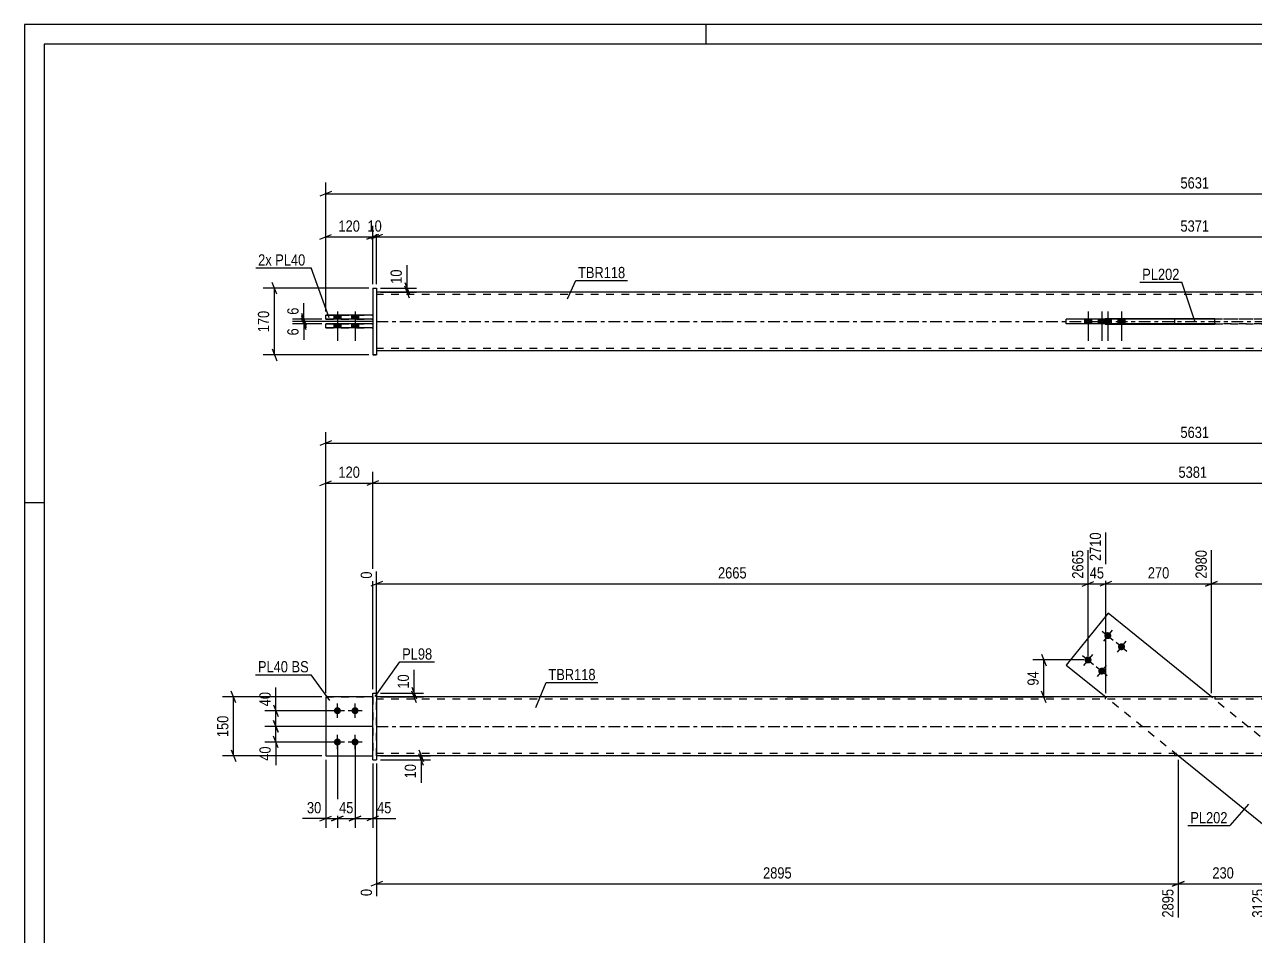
# Model space of a CAD drawing. Header units: millimetres. Extents: x 0 to 594, y 0 to 420.
# Drawn here: x 0 to 314.2, y 187.3 to 420 of the extents above; entities that cross this region are included whole.
import ezdxf

# ---------------------------------------------------------------- set-up
doc = ezdxf.new("R2010")
doc.units = ezdxf.units.MM
doc.linetypes.add('DXK_LINE_DOT2', pattern=[3.9198, 1.9599, -1.9599])
doc.linetypes.add('DXK_LINE_DOT3', pattern=[5.9187, 2.979, -0.9799, 0.9799, -0.9799])
doc.styles.add('Arial Narrow', font='ARIALN.TTF', dxfattribs={"height": 0.2})

# ---------------------------------------------------------------- blocks, each defined once
blk = doc.blocks.new('Unknown-580871033-1129')
at = {"color": 5, "linetype": 'Continuous'}
for p, q in [((594, 420), (0, 420)), ((0, 420), (0, 0)), ((174, 415), (174, 420)), ((589, 415), (5, 415)), ((5, 415), (5, 5)), ((5, 298), (0, 298))]:
    blk.add_line(p, q, dxfattribs=at)
blk = doc.blocks.new('Bolt-580871033-1681 - 1671')
at = {"linetype": 'Continuous'}
for points in [[(79.87, 244.02, -1), (79.87, 245.82, -1)], [(84.37, 244.02, -1), (84.37, 245.82, -1)], [(79.87, 236.02, -1), (79.87, 237.82, -1)], [(84.37, 236.02, -1), (84.37, 237.82, -1)]]:
    blk.add_hatch(color=1, dxfattribs=at).paths.add_polyline_path(points)
at = {"color": 1, "linetype": 'Continuous'}
for p, q in [((79.87, 243.12), (79.87, 246.72)), ((84.37, 243.12), (84.37, 246.72)), ((81.67, 244.92), (78.07, 244.92)), ((86.17, 244.92), (82.57, 244.92)), ((81.67, 236.92), (78.07, 236.92)), ((79.87, 235.12), (79.87, 238.72)), ((86.17, 236.92), (82.57, 236.92)), ((84.37, 235.12), (84.37, 238.72))]:
    blk.add_line(p, q, dxfattribs=at)
blk = doc.blocks.new('Part-580871033-1687 - 1671')
at = {"color": 2, "linetype": 'Continuous'}
for p, q in [((276.67, 269.77), (265.97, 256.57)), ((303.02, 248.42), (276.67, 269.77)), ((265.97, 256.57), (276.02, 248.42)), ((320.87, 212.06), (294.52, 233.42)), ((331.57, 225.27), (321.52, 233.42)), ((320.87, 212.06), (331.57, 225.27))]:
    blk.add_line(p, q, dxfattribs=at)
at = {"color": 7, "linetype": 'DXK_LINE_DOT2'}
for p, q in [((294.52, 233.42), (276.02, 248.42)), ((321.52, 233.42), (303.02, 248.42))]:
    blk.add_line(p, q, dxfattribs=at)
blk = doc.blocks.new('Bolt-580871033-1680 - 1671')
at = {"linetype": 'Continuous'}
for points in [[(277.13, 264.77, -1), (275.99, 263.37, -1)], [(280.62, 261.94, -1), (279.49, 260.54, -1)], [(272.09, 258.56, -1), (270.95, 257.16, -1)], [(275.58, 255.72, -1), (274.45, 254.33, -1)]]:
    blk.add_hatch(color=1, dxfattribs=at).paths.add_polyline_path(points)
at = {"color": 1, "linetype": 'Continuous'}
for p, q in [((275.16, 265.21), (277.96, 262.94)), ((277.69, 265.47), (275.43, 262.68)), ((278.66, 262.37), (281.45, 260.11)), ((281.19, 262.64), (278.92, 259.84)), ((270.12, 258.99), (272.92, 256.73)), ((272.65, 259.26), (270.39, 256.46)), ((273.62, 256.16), (276.41, 253.89)), ((276.15, 256.42), (273.88, 253.63))]:
    blk.add_line(p, q, dxfattribs=at)
blk = doc.blocks.new('Part-580871033-1692 - 1671')
at = {"color": 2, "linetype": 'Continuous'}
for p, q in [((88.87, 249.42), (89.87, 249.42)), ((88.87, 232.42), (88.87, 249.42)), ((89.87, 249.42), (89.87, 249.42)), ((89.87, 249.42), (89.87, 232.42)), ((88.87, 232.42), (89.87, 232.42))]:
    blk.add_line(p, q, dxfattribs=at)
at = {"color": 7, "linetype": 'DXK_LINE_DOT2'}
for p, q in [((88.87, 249.42), (89.87, 249.42)), ((88.87, 232.42), (89.87, 232.42))]:
    blk.add_line(p, q, dxfattribs=at)
blk = doc.blocks.new('Part-580871033-1697 - 1671')
at = {"color": 7, "linetype": 'DXK_LINE_DOT2'}
for p, q in [((76.87, 248.42), (76.87, 233.42)), ((76.87, 248.42), (88.87, 248.42)), ((88.87, 248.42), (88.87, 233.42)), ((76.87, 233.42), (88.87, 233.42))]:
    blk.add_line(p, q, dxfattribs=at)
blk = doc.blocks.new('Part-580871033-1702 - 1671')
at = {"color": 2, "linetype": 'Continuous'}
for p, q in [((76.87, 248.42), (76.87, 233.42)), ((88.87, 248.42), (76.87, 248.42)), ((76.87, 233.42), (88.87, 233.42))]:
    blk.add_line(p, q, dxfattribs=at)
at = {"color": 7, "linetype": 'DXK_LINE_DOT2'}
blk.add_line((88.87, 233.42), (88.87, 248.42), dxfattribs=at)
blk = doc.blocks.new('Part-580871033-1718 - 1671')
at = {"color": 2, "linetype": 'Continuous'}
for p, q in [((177.87, 248.42), (89.87, 248.42)), ((419.57, 248.42), (177.97, 248.42)), ((177.87, 233.42), (89.87, 233.42)), ((419.57, 233.42), (177.97, 233.42))]:
    blk.add_line(p, q, dxfattribs=at)
at = {"color": 7, "linetype": 'DXK_LINE_DOT2'}
for p, q in [((89.87, 233.42), (89.87, 248.42)), ((275.92, 248.42), (275.92, 247.82)), ((303.86, 248.42), (303.86, 247.82)), ((177.87, 247.82), (89.87, 247.82)), ((419.57, 247.82), (177.97, 247.82)), ((177.87, 234.02), (89.87, 234.02)), ((419.57, 234.02), (177.97, 234.02)), ((293.68, 233.42), (293.68, 234.02))]:
    blk.add_line(p, q, dxfattribs=at)
at = {"color": 7, "linetype": 'DXK_LINE_DOT3'}
for p, q in [((89.87, 240.92), (177.87, 240.92)), ((177.97, 240.92), (419.57, 240.92))]:
    blk.add_line(p, q, dxfattribs=at)
blk = doc.blocks.new('Part-580871033-1455 - 1366')
at = {"color": 2, "linetype": 'Continuous'}
for p, q in [((177.87, 351.73), (89.87, 351.73)), ((419.57, 351.73), (177.97, 351.73)), ((275.92, 344.83), (275.92, 344.93)), ((303.86, 344.93), (275.92, 344.93)), ((275.92, 343.53), (275.92, 343.63)), ((275.92, 343.53), (303.86, 343.53)), ((293.68, 344.93), (293.68, 344.83)), ((293.68, 343.53), (293.68, 343.63)), ((303.86, 343.53), (303.86, 344.93)), ((177.87, 336.73), (89.87, 336.73)), ((419.57, 336.73), (177.97, 336.73))]:
    blk.add_line(p, q, dxfattribs=at)
at = {"color": 7, "linetype": 'DXK_LINE_DOT2'}
for p, q in [((89.87, 351.73), (89.87, 336.73)), ((177.87, 351.13), (89.87, 351.13)), ((419.57, 351.13), (177.97, 351.13)), ((275.92, 344.93), (275.92, 343.63)), ((293.68, 343.63), (293.68, 344.93)), ((303.86, 344.93), (321.62, 344.93)), ((321.62, 343.53), (303.86, 343.53)), ((177.87, 337.33), (89.87, 337.33)), ((419.57, 337.33), (177.97, 337.33))]:
    blk.add_line(p, q, dxfattribs=at)
at = {"color": 7, "linetype": 'DXK_LINE_DOT3'}
for p, q in [((89.87, 344.23), (177.87, 344.23)), ((177.97, 344.23), (419.57, 344.23))]:
    blk.add_line(p, q, dxfattribs=at)
blk = doc.blocks.new('Part-580871033-1417 - 1366')
at = {"color": 2, "linetype": 'Continuous'}
for p, q in [((76.87, 342.63), (76.87, 343.63)), ((88.87, 343.63), (76.87, 343.63)), ((76.87, 342.63), (76.87, 342.63)), ((88.87, 342.63), (76.87, 342.63))]:
    blk.add_line(p, q, dxfattribs=at)
at = {"color": 7, "linetype": 'DXK_LINE_DOT2'}
for p, q in [((76.87, 343.63), (88.87, 343.63)), ((76.87, 342.63), (88.87, 342.63)), ((88.87, 343.63), (88.87, 342.63))]:
    blk.add_line(p, q, dxfattribs=at)
blk = doc.blocks.new('Bolt-580871033-1370 - 1366')
at = {"linetype": 'Continuous'}
for points in [[(78.97, 344.83), (80.77, 344.83), (80.77, 345.83), (78.97, 345.83)], [(78.97, 344.83), (80.77, 344.83), (80.77, 345.83), (78.97, 345.83)], [(83.47, 344.83), (85.27, 344.83), (85.27, 345.83), (83.47, 345.83)], [(83.47, 344.83), (85.27, 344.83), (85.27, 345.83), (83.47, 345.83)], [(78.97, 342.63), (80.77, 342.63), (80.77, 343.63), (78.97, 343.63)], [(78.97, 342.63), (80.77, 342.63), (80.77, 343.63), (78.97, 343.63)], [(83.47, 342.63), (85.27, 342.63), (85.27, 343.63), (83.47, 343.63)], [(83.47, 342.63), (85.27, 342.63), (85.27, 343.63), (83.47, 343.63)]]:
    blk.add_hatch(color=1, dxfattribs=at).paths.add_polyline_path(points)
at = {"color": 1, "linetype": 'Continuous'}
for p, q in [((78.97, 345.83), (78.97, 344.83)), ((78.97, 345.83), (78.97, 344.83)), ((79.87, 346.83), (79.87, 339.33)), ((79.87, 346.83), (79.87, 339.33)), ((80.77, 345.83), (80.77, 344.83)), ((80.77, 345.83), (80.77, 344.83)), ((83.47, 345.83), (83.47, 344.83)), ((83.47, 345.83), (83.47, 344.83)), ((84.37, 346.83), (84.37, 339.33)), ((84.37, 346.83), (84.37, 339.33)), ((85.27, 345.83), (85.27, 344.83)), ((85.27, 345.83), (85.27, 344.83)), ((78.97, 343.63), (78.97, 342.63)), ((78.97, 343.63), (78.97, 342.63)), ((80.77, 343.63), (80.77, 342.63)), ((80.77, 343.63), (80.77, 342.63)), ((83.47, 343.63), (83.47, 342.63)), ((83.47, 343.63), (83.47, 342.63)), ((85.27, 343.63), (85.27, 342.63)), ((85.27, 343.63), (85.27, 342.63))]:
    blk.add_line(p, q, dxfattribs=at)
blk = doc.blocks.new('Part-580871033-1412 - 1366')
at = {"color": 2, "linetype": 'Continuous'}
for p, q in [((76.87, 344.83), (76.87, 345.83)), ((88.87, 345.83), (76.87, 345.83)), ((76.87, 344.83), (76.87, 344.83)), ((88.87, 344.83), (76.87, 344.83))]:
    blk.add_line(p, q, dxfattribs=at)
at = {"color": 7, "linetype": 'DXK_LINE_DOT2'}
for p, q in [((76.87, 345.83), (76.87, 345.83)), ((76.87, 345.83), (88.87, 345.83)), ((88.87, 345.83), (88.87, 344.83)), ((76.87, 344.83), (88.87, 344.83))]:
    blk.add_line(p, q, dxfattribs=at)
blk = doc.blocks.new('Part-580871033-1396 - 1366')
at = {"color": 2, "linetype": 'Continuous'}
for p, q in [((265.97, 343.63), (265.97, 344.83)), ((303.86, 344.83), (265.97, 344.83)), ((303.86, 343.63), (265.97, 343.63)), ((276.67, 343.63), (276.67, 344.83))]:
    blk.add_line(p, q, dxfattribs=at)
at = {"color": 7, "linetype": 'DXK_LINE_DOT2'}
for p, q in [((331.57, 344.83), (303.86, 344.83)), ((331.57, 343.63), (303.86, 343.63)), ((320.87, 343.63), (320.87, 344.83)), ((331.57, 343.63), (331.57, 344.83))]:
    blk.add_line(p, q, dxfattribs=at)
blk = doc.blocks.new('Part-580871033-1397 - 1366')
at = {"color": 2, "linetype": 'Continuous'}
for p, q in [((88.87, 352.73), (89.87, 352.73)), ((88.87, 352.73), (88.87, 335.73)), ((89.87, 352.73), (89.87, 352.73)), ((89.87, 352.73), (89.87, 335.73)), ((89.87, 335.73), (88.87, 335.73)), ((88.87, 335.73), (88.87, 335.73))]:
    blk.add_line(p, q, dxfattribs=at)
at = {"color": 7, "linetype": 'DXK_LINE_DOT2'}
for p, q in [((88.87, 352.73), (89.87, 352.73)), ((89.87, 352.73), (89.87, 352.73)), ((88.87, 335.73), (89.87, 335.73))]:
    blk.add_line(p, q, dxfattribs=at)
blk = doc.blocks.new('Bolt-580871033-1435 - 1366')
at = {"linetype": 'Continuous'}
for points in [[(272.42, 344.83), (270.62, 344.83), (270.62, 343.63), (272.42, 343.63)], [(275.92, 344.83), (274.12, 344.83), (274.12, 343.63), (275.92, 343.63)], [(277.46, 344.83), (275.66, 344.83), (275.66, 343.63), (277.46, 343.63)], [(280.95, 344.83), (279.15, 344.83), (279.15, 343.63), (280.95, 343.63)]]:
    blk.add_hatch(color=1, dxfattribs=at).paths.add_polyline_path(points)
at = {"color": 1, "linetype": 'Continuous'}
for p, q in [((271.52, 346.83), (271.52, 339.33)), ((275.02, 346.83), (275.02, 339.33)), ((276.56, 346.83), (276.56, 339.33)), ((280.05, 346.83), (280.05, 339.33)), ((270.62, 344.83), (270.62, 343.63)), ((272.42, 344.83), (272.42, 343.63)), ((274.12, 344.83), (274.12, 343.63)), ((275.66, 344.83), (275.66, 343.63)), ((275.92, 344.83), (275.92, 343.63)), ((277.46, 344.83), (277.46, 343.63)), ((279.15, 344.83), (279.15, 343.63)), ((280.95, 344.83), (280.95, 343.63))]:
    blk.add_line(p, q, dxfattribs=at)
blk = doc.blocks.new('StraightDimension-580871033-1914 - 1671')
at = {"color": 7, "linetype": 'Continuous'}
for p, q in [((63.57, 246.42), (64.77, 243.42)), ((78.87, 244.92), (61.32, 244.92)), ((64.77, 239.42), (63.57, 242.42)), ((64.17, 240.92), (64.17, 244.92)), ((88.87, 240.92), (61.32, 240.92))]:
    blk.add_line(p, q, dxfattribs=at)
at = {"color": 0}
blk.add_wipeout([(63.42, 250.3), (59.22, 250.3), (59.22, 245.44), (63.42, 245.44)], dxfattribs=at)
at = {"color": 7, "linetype": 'Continuous'}
blk.add_line((64.17, 244.92), (64.17, 250.82), dxfattribs=at)
blk.add_line((64.17, 244.92), (64.17, 250.82), dxfattribs=at)
at = {"color": 3, "style": 'Arial Narrow'}
blk.add_text('40', height=2.863, rotation=90.0002, dxfattribs=at).set_placement((62.82, 246.04))
blk = doc.blocks.new('StraightDimension-580871033-1742 - 1671')
at = {"color": 7, "linetype": 'Continuous'}
for p, q in [((303.02, 249.42), (303.02, 285.92)), ((507.67, 250.42), (507.67, 285.92)), ((304.52, 277.91), (301.52, 276.71)), ((303.02, 277.31), (507.67, 277.31)), ((506.17, 276.71), (509.17, 277.91))]:
    blk.add_line(p, q, dxfattribs=at)
at = {"color": 0, "linetype": 'Continuous'}
blk.add_wipeout([(507.07, 286.52), (502.87, 286.52), (502.87, 278.01), (507.07, 278.01)], dxfattribs=at)
at = {"color": 0}
blk.add_wipeout([(409.6, 278.06), (409.6, 282.26), (401.09, 282.26), (401.09, 278.06)], dxfattribs=at)
at = {"color": 3, "linetype": 'Continuous', "style": 'Arial Narrow'}
blk.add_text('5371', height=2.863, rotation=90.0002, dxfattribs=at).set_placement((506.47, 278.61))
at = {"color": 3, "style": 'Arial Narrow'}
blk.add_text('2391', height=2.863, dxfattribs=at).set_placement((401.69, 278.66))
blk = doc.blocks.new('StraightDimension-580871033-1856 - 1671')
at = {"color": 7, "linetype": 'Continuous'}
for p, q in [((294.52, 232.42), (294.52, 192.13)), ((317.49, 219.59), (317.49, 192.13)), ((296.02, 201.34), (293.02, 200.14)), ((315.99, 200.14), (318.99, 201.34)), ((294.52, 200.74), (317.49, 200.74))]:
    blk.add_line(p, q, dxfattribs=at)
at = {"color": 0}
blk.add_wipeout([(309.35, 201.49), (309.35, 205.69), (302.66, 205.69), (302.66, 201.49)], dxfattribs=at)
at = {"color": 0, "linetype": 'Continuous'}
blk.add_wipeout([(316.89, 200.04), (312.69, 200.04), (312.69, 191.53), (316.89, 191.53)], dxfattribs=at)
at = {"color": 3, "style": 'Arial Narrow'}
blk.add_text('230', height=2.863, dxfattribs=at).set_placement((303.26, 202.09))
at = {"color": 3, "linetype": 'Continuous', "style": 'Arial Narrow'}
blk.add_text('3125', height=2.863, rotation=90.0002, dxfattribs=at).set_placement((316.29, 192.13))
blk = doc.blocks.new('StraightDimension-580871033-2023 - 1671')
at = {"color": 7, "linetype": 'Continuous'}
for p, q in [((270.52, 257.86), (257.41, 257.86)), ((259.66, 259.36), (260.86, 256.36)), ((260.26, 248.44), (260.26, 257.86)), ((194.65, 248.44), (262.66, 248.44)), ((260.86, 246.94), (259.66, 249.94))]:
    blk.add_line(p, q, dxfattribs=at)
at = {"color": 0}
blk.add_wipeout([(259.51, 255.58), (255.31, 255.58), (255.31, 250.72), (259.51, 250.72)], dxfattribs=at)
at = {"color": 3, "style": 'Arial Narrow'}
blk.add_text('94', height=2.863, rotation=90.0002, dxfattribs=at).set_placement((258.91, 251.32))
blk = doc.blocks.new('StraightDimension-580871033-1883 - 1671')
at = {"color": 7, "linetype": 'Continuous'}
for p, q in [((90.87, 233.42), (103.67, 233.42)), ((100.67, 234.92), (101.87, 231.92)), ((101.87, 230.92), (100.67, 233.92)), ((101.27, 232.42), (101.27, 233.42)), ((90.87, 232.42), (103.67, 232.42))]:
    blk.add_line(p, q, dxfattribs=at)
at = {"color": 0}
blk.add_wipeout([(100.52, 231.89), (96.32, 231.89), (96.32, 227.04), (100.52, 227.04)], dxfattribs=at)
at = {"color": 7, "linetype": 'Continuous'}
blk.add_line((101.27, 232.42), (101.27, 226.51), dxfattribs=at)
blk.add_line((101.27, 232.42), (101.27, 226.51), dxfattribs=at)
at = {"color": 3, "style": 'Arial Narrow'}
blk.add_text('10', height=2.863, rotation=90.0002, dxfattribs=at).set_placement((99.92, 227.64))
blk = doc.blocks.new('StraightDimension-580871033-1756 - 1671')
at = {"color": 7, "linetype": 'Continuous'}
for p, q in [((276.02, 249.42), (276.02, 290.42)), ((303.02, 249.42), (303.02, 285.92)), ((277.52, 277.91), (274.52, 276.71)), ((276.02, 277.31), (303.02, 277.31)), ((301.52, 276.71), (304.52, 277.91))]:
    blk.add_line(p, q, dxfattribs=at)
at = {"color": 0, "linetype": 'Continuous'}
blk.add_wipeout([(302.42, 286.52), (298.22, 286.52), (298.22, 278.01), (302.42, 278.01)], dxfattribs=at)
at = {"color": 0}
blk.add_wipeout([(292.86, 278.06), (292.86, 282.26), (286.18, 282.26), (286.18, 278.06)], dxfattribs=at)
at = {"color": 3, "linetype": 'Continuous', "style": 'Arial Narrow'}
blk.add_text('2980', height=2.863, rotation=90.0002, dxfattribs=at).set_placement((301.82, 278.61))
at = {"color": 3, "style": 'Arial Narrow'}
blk.add_text('270', height=2.863, dxfattribs=at).set_placement((286.78, 278.66))
blk = doc.blocks.new('StraightDimension-580871033-1901 - 1671')
at = {"color": 7, "linetype": 'Continuous'}
for p, q in [((63.57, 242.42), (64.77, 239.42)), ((88.87, 240.92), (61.32, 240.92)), ((64.17, 236.92), (64.17, 240.92)), ((78.87, 236.92), (61.32, 236.92)), ((64.77, 235.42), (63.57, 238.42))]:
    blk.add_line(p, q, dxfattribs=at)
at = {"color": 0}
blk.add_wipeout([(63.42, 236.39), (59.22, 236.39), (59.22, 231.54), (63.42, 231.54)], dxfattribs=at)
at = {"color": 7, "linetype": 'Continuous'}
blk.add_line((64.17, 236.92), (64.17, 231.01), dxfattribs=at)
blk.add_line((64.17, 236.92), (64.17, 231.01), dxfattribs=at)
at = {"color": 3, "style": 'Arial Narrow'}
blk.add_text('40', height=2.863, rotation=90.0002, dxfattribs=at).set_placement((62.82, 232.14))
blk = doc.blocks.new('StraightDimension-580871033-1778 - 1671')
at = {"color": 7, "linetype": 'Continuous'}
for p, q in [((276.02, 249.42), (276.02, 290.42)), ((271.52, 258.86), (271.52, 285.92)), ((270.02, 276.71), (273.02, 277.91)), ((271.52, 277.31), (276.02, 277.31)), ((277.52, 277.91), (274.52, 276.71))]:
    blk.add_line(p, q, dxfattribs=at)
at = {"color": 0}
blk.add_wipeout([(276.2, 278.06), (276.2, 282.26), (271.34, 282.26), (271.34, 278.06)], dxfattribs=at)
at = {"color": 0, "linetype": 'Continuous'}
blk.add_wipeout([(275.42, 291.02), (271.22, 291.02), (271.22, 282.51), (275.42, 282.51)], dxfattribs=at)
at = {"color": 3, "linetype": 'Continuous', "style": 'Arial Narrow'}
blk.add_text('2710', height=2.863, rotation=90.0002, dxfattribs=at).set_placement((274.82, 283.11))
at = {"color": 3, "style": 'Arial Narrow'}
blk.add_text('45', height=2.863, dxfattribs=at).set_placement((271.94, 278.66))
blk = doc.blocks.new('StraightDimension-580871033-2045 - 1671')
at = {"color": 7, "linetype": 'Continuous'}
for p, q in [((88.87, 250.42), (88.87, 305.85)), ((90.37, 303.6), (87.37, 302.4)), ((88.87, 303), (507.67, 303))]:
    blk.add_line(p, q, dxfattribs=at)
at = {"color": 0}
blk.add_wipeout([(302.53, 303.75), (302.53, 307.95), (294.01, 307.95), (294.01, 303.75)], dxfattribs=at)
at = {"color": 3, "style": 'Arial Narrow'}
blk.add_text('5381', height=2.863, dxfattribs=at).set_placement((294.61, 304.35))
blk = doc.blocks.new('StraightDimension-580871033-2035 - 1671')
at = {"color": 7, "linetype": 'Continuous'}
for p, q in [((76.87, 249.42), (76.87, 305.85)), ((88.87, 250.42), (88.87, 305.85)), ((75.37, 302.4), (78.37, 303.6)), ((76.87, 303), (88.87, 303)), ((90.37, 303.6), (87.37, 302.4))]:
    blk.add_line(p, q, dxfattribs=at)
at = {"color": 0}
blk.add_wipeout([(86.21, 303.75), (86.21, 307.95), (79.53, 307.95), (79.53, 303.75)], dxfattribs=at)
at = {"color": 3, "style": 'Arial Narrow'}
blk.add_text('120', height=2.863, dxfattribs=at).set_placement((80.13, 304.35))
blk = doc.blocks.new('StraightDimension-580871033-1971 - 1671')
at = {"color": 7, "linetype": 'Continuous'}
for p, q in [((75.87, 248.42), (50.52, 248.42)), ((53.97, 246.92), (52.77, 249.92)), ((53.37, 233.42), (53.37, 248.42)), ((75.87, 233.42), (50.52, 233.42)), ((52.77, 234.92), (53.97, 231.92))]:
    blk.add_line(p, q, dxfattribs=at)
at = {"color": 0}
blk.add_wipeout([(52.62, 244.26), (48.42, 244.26), (48.42, 237.58), (52.62, 237.58)], dxfattribs=at)
at = {"color": 3, "style": 'Arial Narrow'}
blk.add_text('150', height=2.863, rotation=90.0002, dxfattribs=at).set_placement((52.02, 238.18))
blk = doc.blocks.new('StraightDimension-580871033-1728 - 1671')
at = {"color": 7, "linetype": 'Continuous'}
for p, q in [((76.87, 249.42), (76.87, 316.02)), ((78.37, 313.77), (75.37, 312.57)), ((76.87, 313.17), (520.67, 313.17))]:
    blk.add_line(p, q, dxfattribs=at)
at = {"color": 0}
blk.add_wipeout([(303.03, 313.92), (303.03, 318.12), (294.51, 318.12), (294.51, 313.92)], dxfattribs=at)
at = {"color": 3, "style": 'Arial Narrow'}
blk.add_text('5631', height=2.863, dxfattribs=at).set_placement((295.11, 314.52))
blk = doc.blocks.new('StraightDimension-580871033-1794 - 1671')
at = {"color": 7, "linetype": 'Continuous'}
for p, q in [((271.52, 258.86), (271.52, 285.92)), ((89.87, 249.42), (89.87, 280.44)), ((91.37, 277.91), (88.37, 276.71)), ((89.87, 277.31), (271.52, 277.31)), ((270.02, 276.71), (273.02, 277.91))]:
    blk.add_line(p, q, dxfattribs=at)
at = {"color": 0, "linetype": 'Continuous'}
for points in [[(270.92, 286.52), (266.72, 286.52), (266.72, 278.01), (270.92, 278.01)], [(89.27, 281.04), (85.07, 281.04), (85.07, 278.01), (89.27, 278.01)]]:
    blk.add_wipeout(points, dxfattribs=at)
at = {"color": 0}
blk.add_wipeout([(184.95, 278.06), (184.95, 282.26), (176.44, 282.26), (176.44, 278.06)], dxfattribs=at)
at = {"color": 3, "linetype": 'Continuous', "style": 'Arial Narrow'}
for s, height, p in [('2665', 2.863, (270.32, 278.61)), ('0', 2.86, (88.67, 278.61))]:
    blk.add_text(s, height=height, rotation=90.0002, dxfattribs=at).set_placement(p)
at = {"color": 3, "style": 'Arial Narrow'}
blk.add_text('2665', height=2.863, dxfattribs=at).set_placement((177.04, 278.66))
blk = doc.blocks.new('StraightDimension-580871033-1805 - 1671')
at = {"color": 7, "linetype": 'Continuous'}
for p, q in [((79.87, 235.92), (79.87, 214.99)), ((76.87, 232.42), (76.87, 214.99)), ((75.37, 216.79), (78.37, 217.99)), ((76.87, 217.39), (79.87, 217.39)), ((81.37, 217.99), (78.37, 216.79))]:
    blk.add_line(p, q, dxfattribs=at)
at = {"color": 0}
blk.add_wipeout([(76.34, 218.14), (76.34, 222.34), (71.49, 222.34), (71.49, 218.14)], dxfattribs=at)
at = {"color": 7, "linetype": 'Continuous'}
blk.add_line((76.87, 217.39), (70.96, 217.39), dxfattribs=at)
blk.add_line((76.87, 217.39), (70.96, 217.39), dxfattribs=at)
at = {"color": 3, "style": 'Arial Narrow'}
blk.add_text('30', height=2.863, dxfattribs=at).set_placement((72.09, 218.74))
blk = doc.blocks.new('StraightDimension-580871033-1815 - 1671')
at = {"color": 7, "linetype": 'Continuous'}
for p, q in [((79.87, 235.92), (79.87, 214.99)), ((84.37, 235.92), (84.37, 214.99)), ((78.37, 216.79), (81.37, 217.99)), ((79.87, 217.39), (84.37, 217.39)), ((85.87, 217.99), (82.87, 216.79))]:
    blk.add_line(p, q, dxfattribs=at)
at = {"color": 0}
blk.add_wipeout([(84.55, 218.14), (84.55, 222.34), (79.69, 222.34), (79.69, 218.14)], dxfattribs=at)
at = {"color": 3, "style": 'Arial Narrow'}
blk.add_text('45', height=2.863, dxfattribs=at).set_placement((80.29, 218.74))
blk = doc.blocks.new('StraightDimension-580871033-1822 - 1671')
at = {"color": 7, "linetype": 'Continuous'}
for p, q in [((84.37, 235.92), (84.37, 214.99)), ((88.87, 231.42), (88.87, 214.99)), ((82.87, 216.79), (85.87, 217.99)), ((84.37, 217.39), (88.87, 217.39)), ((90.37, 217.99), (87.37, 216.79))]:
    blk.add_line(p, q, dxfattribs=at)
at = {"color": 0}
blk.add_wipeout([(94.25, 218.14), (94.25, 222.34), (89.39, 222.34), (89.39, 218.14)], dxfattribs=at)
at = {"color": 7, "linetype": 'Continuous'}
blk.add_line((88.87, 217.39), (94.77, 217.39), dxfattribs=at)
blk.add_line((88.87, 217.39), (94.77, 217.39), dxfattribs=at)
at = {"color": 3, "style": 'Arial Narrow'}
blk.add_text('45', height=2.863, dxfattribs=at).set_placement((89.99, 218.74))
blk = doc.blocks.new('StraightDimension-580871033-1870 - 1671')
at = {"color": 7, "linetype": 'Continuous'}
for p, q in [((89.87, 231.42), (89.87, 197.61)), ((294.52, 232.42), (294.52, 192.13)), ((91.37, 201.34), (88.37, 200.14)), ((293.02, 200.14), (296.02, 201.34)), ((89.87, 200.74), (294.52, 200.74))]:
    blk.add_line(p, q, dxfattribs=at)
at = {"color": 0}
blk.add_wipeout([(196.45, 201.49), (196.45, 205.69), (187.94, 205.69), (187.94, 201.49)], dxfattribs=at)
at = {"color": 0, "linetype": 'Continuous'}
for points in [[(89.27, 200.04), (85.07, 200.04), (85.07, 197.01), (89.27, 197.01)], [(293.92, 200.04), (289.72, 200.04), (289.72, 191.53), (293.92, 191.53)]]:
    blk.add_wipeout(points, dxfattribs=at)
at = {"color": 3, "style": 'Arial Narrow'}
blk.add_text('2895', height=2.863, dxfattribs=at).set_placement((188.54, 202.09))
at = {"color": 3, "linetype": 'Continuous', "style": 'Arial Narrow'}
for s, height, p in [('0', 2.86, (88.67, 197.61)), ('2895', 2.863, (293.32, 192.13))]:
    blk.add_text(s, height=height, rotation=90.0002, dxfattribs=at).set_placement(p)
blk = doc.blocks.new('StraightDimension-580871033-1892 - 1671')
at = {"color": 7, "linetype": 'Continuous'}
for p, q in [((90.87, 249.42), (101.87, 249.42)), ((90.87, 248.42), (101.87, 248.42)), ((98.87, 250.92), (100.07, 247.92)), ((100.07, 246.92), (98.87, 249.92)), ((99.47, 248.42), (99.47, 249.42))]:
    blk.add_line(p, q, dxfattribs=at)
at = {"color": 0}
blk.add_wipeout([(98.72, 254.8), (94.52, 254.8), (94.52, 249.94), (98.72, 249.94)], dxfattribs=at)
at = {"color": 7, "linetype": 'Continuous'}
blk.add_line((99.47, 249.42), (99.47, 255.32), dxfattribs=at)
blk.add_line((99.47, 249.42), (99.47, 255.32), dxfattribs=at)
at = {"color": 3, "style": 'Arial Narrow'}
blk.add_text('10', height=2.863, rotation=90.0002, dxfattribs=at).set_placement((98.12, 250.54))
blk = doc.blocks.new('StraightDimension-580871033-1574 - 1366')
at = {"color": 7, "linetype": 'Continuous'}
for p, q in [((89.87, 353.73), (89.87, 368.67)), ((91.37, 366.42), (88.37, 365.22)), ((89.87, 365.82), (507.67, 365.82))]:
    blk.add_line(p, q, dxfattribs=at)
at = {"color": 0}
blk.add_wipeout([(303.03, 366.57), (303.03, 370.77), (294.51, 370.77), (294.51, 366.57)], dxfattribs=at)
at = {"color": 3, "style": 'Arial Narrow'}
blk.add_text('5371', height=2.863, dxfattribs=at).set_placement((295.11, 367.17))
blk = doc.blocks.new('StraightDimension-580871033-1523 - 1366')
at = {"color": 7, "linetype": 'Continuous'}
for p, q in [((87.87, 352.73), (60.93, 352.73)), ((64.38, 351.23), (63.18, 354.23)), ((63.78, 335.73), (63.78, 352.73)), ((63.18, 337.23), (64.38, 334.23)), ((87.87, 335.73), (60.93, 335.73))]:
    blk.add_line(p, q, dxfattribs=at)
at = {"color": 0}
blk.add_wipeout([(63.03, 347.57), (58.83, 347.57), (58.83, 340.89), (63.03, 340.89)], dxfattribs=at)
at = {"color": 3, "style": 'Arial Narrow'}
blk.add_text('170', height=2.863, rotation=90.0002, dxfattribs=at).set_placement((62.43, 341.49))
blk = doc.blocks.new('StraightDimension-580871033-1469 - 1366')
at = {"color": 7, "linetype": 'Continuous'}
for p, q in [((90.87, 352.73), (100.05, 352.73)), ((97.05, 354.23), (98.25, 351.23)), ((98.25, 350.23), (97.05, 353.23)), ((97.65, 351.73), (97.65, 352.73)), ((90.87, 351.73), (100.05, 351.73))]:
    blk.add_line(p, q, dxfattribs=at)
at = {"color": 0}
blk.add_wipeout([(96.9, 358.11), (92.7, 358.11), (92.7, 353.26), (96.9, 353.26)], dxfattribs=at)
at = {"color": 7, "linetype": 'Continuous'}
blk.add_line((97.65, 352.73), (97.65, 358.64), dxfattribs=at)
blk.add_line((97.65, 352.73), (97.65, 358.64), dxfattribs=at)
at = {"color": 3, "style": 'Arial Narrow'}
blk.add_text('10', height=2.863, rotation=90.0002, dxfattribs=at).set_placement((96.3, 353.86))
blk = doc.blocks.new('StraightDimension-580871033-1487 - 1366')
at = {"color": 7, "linetype": 'Continuous'}
for p, q in [((70.68, 346.33), (71.88, 343.33)), ((71.88, 342.73), (70.68, 345.73)), ((75.87, 344.83), (68.43, 344.83)), ((88.87, 344.23), (68.43, 344.23)), ((71.28, 344.23), (71.28, 344.83))]:
    blk.add_line(p, q, dxfattribs=at)
at = {"color": 0}
blk.add_wipeout([(70.53, 348.38), (66.33, 348.38), (66.33, 345.36), (70.53, 345.36)], dxfattribs=at)
at = {"color": 7, "linetype": 'Continuous'}
blk.add_line((71.28, 344.83), (71.28, 348.91), dxfattribs=at)
blk.add_line((71.28, 344.83), (71.28, 348.91), dxfattribs=at)
at = {"color": 3, "style": 'Arial Narrow'}
blk.add_text('6', height=2.86, rotation=90.0002, dxfattribs=at).set_placement((69.93, 345.96))
blk = doc.blocks.new('StraightDimension-580871033-1506 - 1366')
at = {"color": 7, "linetype": 'Continuous'}
for p, q in [((70.68, 345.73), (71.88, 342.73)), ((88.87, 344.23), (68.43, 344.23)), ((75.87, 343.63), (68.43, 343.63)), ((71.88, 342.13), (70.68, 345.13)), ((71.28, 343.63), (71.28, 344.23))]:
    blk.add_line(p, q, dxfattribs=at)
at = {"color": 0}
blk.add_wipeout([(70.53, 343.11), (66.33, 343.11), (66.33, 340.08), (70.53, 340.08)], dxfattribs=at)
at = {"color": 7, "linetype": 'Continuous'}
blk.add_line((71.28, 343.63), (71.28, 339.55), dxfattribs=at)
blk.add_line((71.28, 343.63), (71.28, 339.55), dxfattribs=at)
at = {"color": 3, "style": 'Arial Narrow'}
blk.add_text('6', height=2.86, rotation=90.0002, dxfattribs=at).set_placement((69.93, 340.68))
blk = doc.blocks.new('StraightDimension-580871033-1543 - 1366')
at = {"color": 7, "linetype": 'Continuous'}
for p, q in [((78.37, 377.43), (75.37, 376.23)), ((76.87, 346.83), (76.87, 379.68)), ((76.87, 376.83), (520.67, 376.83))]:
    blk.add_line(p, q, dxfattribs=at)
at = {"color": 0}
blk.add_wipeout([(303.03, 377.58), (303.03, 381.78), (294.51, 381.78), (294.51, 377.58)], dxfattribs=at)
at = {"color": 3, "style": 'Arial Narrow'}
blk.add_text('5631', height=2.863, dxfattribs=at).set_placement((295.11, 378.18))
blk = doc.blocks.new('StraightDimension-580871033-1554 - 1366')
at = {"color": 7, "linetype": 'Continuous'}
for p, q in [((88.87, 353.73), (88.87, 368.67)), ((89.87, 353.73), (89.87, 368.67)), ((87.37, 365.22), (90.37, 366.42)), ((91.37, 366.42), (88.37, 365.22)), ((88.87, 365.82), (89.87, 365.82))]:
    blk.add_line(p, q, dxfattribs=at)
at = {"color": 0}
blk.add_wipeout([(91.8, 366.57), (91.8, 370.77), (86.94, 370.77), (86.94, 366.57)], dxfattribs=at)
at = {"color": 3, "style": 'Arial Narrow'}
blk.add_text('10', height=2.863, dxfattribs=at).set_placement((87.54, 367.17))
blk = doc.blocks.new('StraightDimension-580871033-1564 - 1366')
at = {"color": 7, "linetype": 'Continuous'}
for p, q in [((76.87, 346.83), (76.87, 368.67)), ((88.87, 353.73), (88.87, 368.67)), ((75.37, 365.22), (78.37, 366.42)), ((76.87, 365.82), (88.87, 365.82)), ((90.37, 366.42), (87.37, 365.22))]:
    blk.add_line(p, q, dxfattribs=at)
at = {"color": 0}
blk.add_wipeout([(86.21, 366.57), (86.21, 370.77), (79.53, 370.77), (79.53, 366.57)], dxfattribs=at)
at = {"color": 3, "style": 'Arial Narrow'}
blk.add_text('120', height=2.863, dxfattribs=at).set_placement((80.13, 367.17))
blk = doc.blocks.new('Mark-580871033-1683 - 1671')
at = {"color": 0}
blk.add_wipeout([(307.14, 216.18), (307.14, 219.18), (297.63, 219.18), (297.63, 216.18)], dxfattribs=at)
blk.add_wipeout([(307.14, 216.18), (307.14, 219.18), (297.63, 219.18), (297.63, 216.18)], dxfattribs=at)
at = {"color": 30, "linetype": 'Continuous'}
for p in [(312.5, 221.06), (297.03, 215.58)]:
    blk.add_line(p, (307.74, 215.58), dxfattribs=at)
at = {"color": 3, "style": 'Arial Narrow'}
blk.add_text('PL202', height=2.863, dxfattribs=at).set_placement((297.63, 216.18))
blk = doc.blocks.new('Mark-580871033-1688 - 1671')
at = {"color": 0}
blk.add_wipeout([(104.07, 257.96), (104.07, 260.96), (96.4, 260.96), (96.4, 257.96)], dxfattribs=at)
blk.add_wipeout([(104.07, 257.96), (104.07, 260.96), (96.4, 260.96), (96.4, 257.96)], dxfattribs=at)
at = {"color": 30, "linetype": 'Continuous'}
for p, q in [((89.51, 248.5), (95.8, 257.36)), ((95.8, 257.36), (104.67, 257.36))]:
    blk.add_line(p, q, dxfattribs=at)
at = {"color": 3, "style": 'Arial Narrow'}
blk.add_text('PL98', height=2.863, dxfattribs=at).set_placement((96.4, 257.96))
blk = doc.blocks.new('Mark-580871033-1714 - 1671')
at = {"color": 0}
blk.add_wipeout([(145.79, 252.71), (145.79, 255.71), (133.74, 255.71), (133.74, 252.71)], dxfattribs=at)
blk.add_wipeout([(145.79, 252.71), (145.79, 255.71), (133.74, 255.71), (133.74, 252.71)], dxfattribs=at)
at = {"color": 30, "linetype": 'Continuous'}
for p, q in [((130.53, 245.76), (133.14, 252.11)), ((133.14, 252.11), (146.39, 252.11))]:
    blk.add_line(p, q, dxfattribs=at)
at = {"color": 3, "style": 'Arial Narrow'}
blk.add_text('TBR118', height=2.863, dxfattribs=at).set_placement((133.74, 252.71))
blk = doc.blocks.new('MarkSet-580871033-2087 - 1671')
at = {"color": 0}
blk.add_wipeout([(67.25, 254.71), (67.25, 257.71), (59.57, 257.71), (59.57, 254.71)], dxfattribs=at)
blk.add_wipeout([(67.25, 254.71), (67.25, 257.71), (59.57, 257.71), (59.57, 254.71)], dxfattribs=at)
blk.add_wipeout([(72.53, 254.71), (72.53, 257.71), (68.15, 257.71), (68.15, 254.71)], dxfattribs=at)
blk.add_wipeout([(72.53, 254.71), (72.53, 257.71), (68.15, 257.71), (68.15, 254.71)], dxfattribs=at)
at = {"color": 30, "linetype": 'Continuous'}
for p in [(58.97, 254.11), (77.9, 247.48)]:
    blk.add_line(p, (73.13, 254.11), dxfattribs=at)
at = {"color": 3, "style": 'Arial Narrow'}
for s, p in [('PL40', (59.57, 254.71)), ('BS', (68.15, 254.71))]:
    blk.add_text(s, height=2.863, dxfattribs=at).set_placement(p)
blk = doc.blocks.new('Mark-580871033-1391 - 1366')
at = {"color": 0}
blk.add_wipeout([(294.86, 354.84), (294.86, 357.84), (285.35, 357.84), (285.35, 354.84)], dxfattribs=at)
blk.add_wipeout([(294.86, 354.84), (294.86, 357.84), (285.35, 357.84), (285.35, 354.84)], dxfattribs=at)
at = {"color": 30, "linetype": 'Continuous'}
for p in [(284.75, 354.24), (298.84, 344.06)]:
    blk.add_line(p, (295.46, 354.24), dxfattribs=at)
at = {"color": 3, "style": 'Arial Narrow'}
blk.add_text('PL202', height=2.863, dxfattribs=at).set_placement((285.35, 354.84))
blk = doc.blocks.new('Mark-580871033-1451 - 1366')
at = {"color": 0}
blk.add_wipeout([(153.35, 355.3), (153.35, 358.3), (141.3, 358.3), (141.3, 355.3)], dxfattribs=at)
blk.add_wipeout([(153.35, 355.3), (153.35, 358.3), (141.3, 358.3), (141.3, 355.3)], dxfattribs=at)
at = {"color": 30, "linetype": 'Continuous'}
for p, q in [((138.59, 350.04), (140.7, 354.7)), ((140.7, 354.7), (153.95, 354.7))]:
    blk.add_line(p, q, dxfattribs=at)
at = {"color": 3, "style": 'Arial Narrow'}
blk.add_text('TBR118', height=2.863, dxfattribs=at).set_placement((141.3, 355.3))
blk = doc.blocks.new('MarkSet-580871033-1662 - 1366')
at = {"color": 0}
blk.add_wipeout([(63.09, 358.52), (63.09, 361.52), (59.62, 361.52), (59.62, 358.52)], dxfattribs=at)
blk.add_wipeout([(63.09, 358.52), (63.09, 361.52), (59.62, 361.52), (59.62, 358.52)], dxfattribs=at)
blk.add_wipeout([(71.66, 358.52), (71.66, 361.52), (63.99, 361.52), (63.99, 358.52)], dxfattribs=at)
blk.add_wipeout([(71.66, 358.52), (71.66, 361.52), (63.99, 361.52), (63.99, 358.52)], dxfattribs=at)
at = {"color": 30, "linetype": 'Continuous'}
for p in [(59.02, 357.92), (77.72, 345.21)]:
    blk.add_line(p, (73.16, 357.92), dxfattribs=at)
at = {"color": 3, "style": 'Arial Narrow'}
for s, p in [('2x', (59.62, 358.52)), ('PL40', (63.99, 358.52))]:
    blk.add_text(s, height=2.863, dxfattribs=at).set_placement(p)

msp = doc.modelspace()

# ---------------------------------------------------------------- block references
for name in ['Unknown-580871033-1129', 'Part-580871033-1397 - 1366', 'Part-580871033-1455 - 1366', 'Part-580871033-1412 - 1366', 'Bolt-580871033-1370 - 1366', 'Bolt-580871033-1435 - 1366', 'Part-580871033-1417 - 1366', 'Part-580871033-1396 - 1366', 'Part-580871033-1687 - 1671', 'Bolt-580871033-1680 - 1671', 'Part-580871033-1697 - 1671', 'Part-580871033-1702 - 1671', 'Part-580871033-1692 - 1671', 'Part-580871033-1718 - 1671', 'Bolt-580871033-1681 - 1671']:
    msp.add_blockref(name, (0, 0))

# ---------------------------------------------------------------- next in the draw order: block references
for name in ['StraightDimension-580871033-1574 - 1366', 'StraightDimension-580871033-1742 - 1671', 'StraightDimension-580871033-2023 - 1671', 'StraightDimension-580871033-1914 - 1671', 'StraightDimension-580871033-1883 - 1671', 'StraightDimension-580871033-1856 - 1671']:
    msp.add_blockref(name, (0, 0))

# ---------------------------------------------------------------- next in the draw order: block references
for name in ['StraightDimension-580871033-1469 - 1366', 'StraightDimension-580871033-1523 - 1366', 'StraightDimension-580871033-1756 - 1671', 'StraightDimension-580871033-1901 - 1671']:
    msp.add_blockref(name, (0, 0))

# ---------------------------------------------------------------- next in the draw order: block references
for name in ['StraightDimension-580871033-1487 - 1366', 'StraightDimension-580871033-1778 - 1671']:
    msp.add_blockref(name, (0, 0))

# ---------------------------------------------------------------- next in the draw order: block references
for name in ['StraightDimension-580871033-1506 - 1366', 'StraightDimension-580871033-2045 - 1671']:
    msp.add_blockref(name, (0, 0))

# ---------------------------------------------------------------- next in the draw order: block references
for name in ['StraightDimension-580871033-1543 - 1366', 'StraightDimension-580871033-2035 - 1671']:
    msp.add_blockref(name, (0, 0))

# ---------------------------------------------------------------- next in the draw order: block references
for name in ['StraightDimension-580871033-1554 - 1366', 'Mark-580871033-1451 - 1366', 'Mark-580871033-1391 - 1366', 'StraightDimension-580871033-1971 - 1671']:
    msp.add_blockref(name, (0, 0))

# ---------------------------------------------------------------- next in the draw order: block references
for name in ['StraightDimension-580871033-1564 - 1366', 'StraightDimension-580871033-1728 - 1671', 'StraightDimension-580871033-1805 - 1671']:
    msp.add_blockref(name, (0, 0))

# ---------------------------------------------------------------- next in the draw order: block references
for name in ['MarkSet-580871033-1662 - 1366', 'StraightDimension-580871033-1794 - 1671', 'MarkSet-580871033-2087 - 1671', 'StraightDimension-580871033-1815 - 1671']:
    msp.add_blockref(name, (0, 0))

# ---------------------------------------------------------------- next in the draw order: block references
for name in ['StraightDimension-580871033-1892 - 1671', 'Mark-580871033-1714 - 1671', 'StraightDimension-580871033-1822 - 1671']:
    msp.add_blockref(name, (0, 0))

# ---------------------------------------------------------------- next in the draw order: block references
for name in ['Mark-580871033-1688 - 1671', 'StraightDimension-580871033-1870 - 1671']:
    msp.add_blockref(name, (0, 0))

# ---------------------------------------------------------------- next in the draw order: block references
msp.add_blockref('Mark-580871033-1683 - 1671', (0, 0))

doc.saveas('drawing.dxf')
